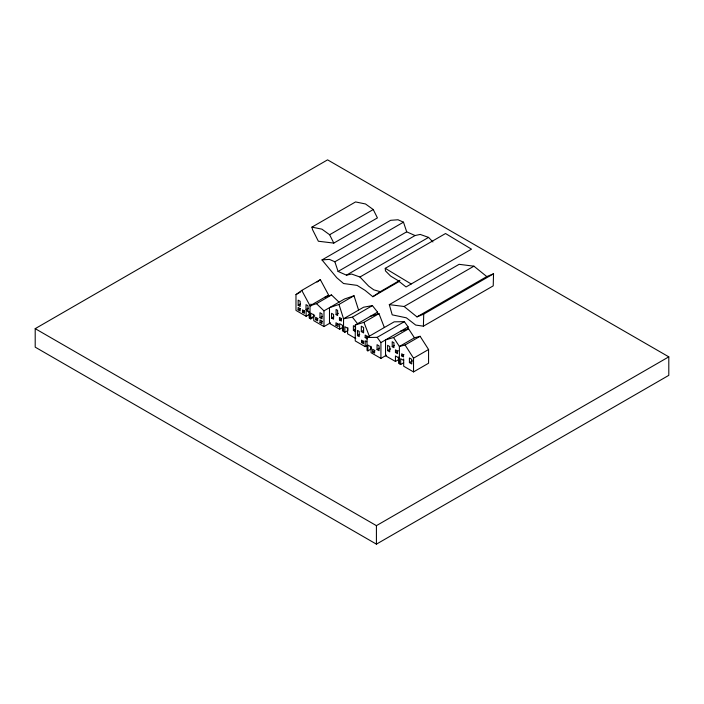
<?xml version="1.0" encoding="UTF-8"?>
<svg xmlns="http://www.w3.org/2000/svg" width="704" height="704" viewBox="0 0 704 704"><rect width="100%" height="100%" fill="white"/><g stroke="black" fill="none" stroke-linecap="round" stroke-linejoin="round"><path stroke-width="1.06" d="M423.403 326.181L423.729 314.107L493.539 273.794L493.222 285.868L423.403 326.181L415.686 325.063L406.358 317.821L392.207 314.846L389.312 304.638L459.122 264.326L473.924 266.182L486.79 276.584L493.539 273.794M309.126 314.556L306.143 316.281L295.979 310.411L295.979 294.598L301.77 290.409L320.346 279.682L328.601 295.038L310.015 305.765L310.015 318.516L314.714 315.797M317.046 282.075L320.346 279.682M432.916 241.947L428.569 237.398L420.209 234.432L415.061 235.541L406.701 231.827L403.48 222.174L398.015 219.762L390.614 220.317L322.001 259.934L336.794 277.754L343.552 283.518L357.06 285.375L365.103 290.382L372.821 296.701L380.222 291.685L399.96 280.289M35.2 328.654L327.58 159.852L668.8 356.849L668.8 375.346L376.42 544.148L35.2 347.151L35.2 328.654L376.42 525.65L668.8 356.849M311.925 227.119L355.555 201.934L365.526 203.975L373.243 209.546L377.423 217.906L333.802 243.091L318.358 241.234L312.576 229.715L311.925 227.119L321.904 229.161L329.622 234.731L333.802 243.091M329.622 234.731L373.243 209.546M322.001 259.934L329.402 259.371L334.866 261.791L403.48 222.174M295.979 294.598L300.626 291.914M334.866 261.791L338.087 271.445L406.701 231.827M338.087 271.445L346.447 275.158L415.061 235.541M298.162 305.281L300.168 306.442L300.168 301.303L298.162 300.142L298.162 305.281L300.397 303.996M298.118 309.795L300.168 310.983L300.168 308.66L298.118 307.481L298.118 309.795L300.353 308.502M346.447 275.158L351.595 274.041L359.955 277.015L428.569 237.398M306.011 309.514L307.974 310.649L307.974 305.765L306.011 304.63L306.011 309.514L308.246 308.229M301.77 290.409L310.015 305.765L316.492 303.653L331.531 294.967L339.02 302.166M302.482 312.215L304.401 313.324L304.401 311.001L302.482 309.892L302.482 312.215L304.718 310.922M385.255 268.338L445.544 233.526L471.495 249.163L406.05 286.95L397.848 280.447L390.597 276.047L385.449 270.864L385.255 268.338L411.198 283.976M330.563 322.775L323.981 326.577L323.981 310.851L344.529 298.989L354.015 295.759L358.591 310.094M309.126 311.67L309.197 318.041L310.728 318.921L313.711 317.205M342.61 327.527L339.627 329.243L329.49 323.391L329.49 307.666L338.976 304.436L354.015 295.759M315.656 319.722L317.618 320.857L317.618 318.437L315.656 317.302L315.656 319.722L317.891 318.428M319.977 317.68L322.027 318.868L322.027 313.878L319.977 312.69L319.977 317.68L322.212 316.386M320.021 322.546L321.939 323.655L321.939 321.086L320.021 319.977L320.021 322.546L322.256 321.253M336.098 314.626L337.621 315.506L337.621 310.367L336.098 309.487L336.098 314.626L338.334 313.333M331.558 318.05L333.564 319.211L333.564 314.477L331.558 313.315L331.558 318.05L333.793 316.765M372.821 296.701L399.142 281.503M339.46 319.942L341.378 321.05L341.378 318.534L339.46 317.425L339.46 319.942L341.695 318.648M335.966 325.336L338.105 326.568L338.105 323.998L335.966 322.766L335.966 325.336L338.202 324.042M343.552 331.514L343.552 318.78L352.387 317.161L372.398 305.606L377.573 312.145L377.573 314.266M367.409 345.356L365.174 346.65L355.256 340.93L355.256 325.028L377.573 312.145M339.627 329.243L339.627 323.673L342.47 325.31L342.47 330.88L344.863 332.27L347.846 330.546L347.846 327.756M355.256 325.028L363.933 322.318L378.972 313.632L384.358 327.51M353.382 330.352L355.555 331.61L355.555 326.973L353.382 325.714L353.382 330.352L355.617 329.058M389.312 304.638L404.105 306.495L473.924 266.182M361.328 331.602L363.598 332.913L363.598 327.518L361.328 326.207L361.328 331.602L363.572 330.308M357.491 335.632L359.19 336.618L359.19 331.426L357.491 330.44L357.491 335.632L359.726 334.338M367.356 336.336L365.174 335.078L365.174 337.594L367.409 336.31M370.876 346.262L370.876 349.158L367.893 350.874L367.022 350.372L367.022 337.515L394.196 321.834L404.342 321.658L408.1 326.894L408.1 329.006M361.504 342.54L363.554 343.719L363.554 341.352L361.504 340.164L361.504 342.54L363.739 341.246M367.022 337.515L377.168 337.348L404.342 321.658M404.105 306.495L416.97 316.888L486.79 276.584M386.549 355.15L380.926 358.398L380.926 342.584L408.1 326.894M398.429 356.99L398.429 359.753L395.446 361.469L385.528 355.74L385.528 339.926L393.545 337.515L408.584 328.83L414.436 337.797L420.112 336.292L428.569 349.51L428.569 363.229L413.53 371.914L403.7 366.238L403.665 358.926M372.645 351.974L374.607 353.109L374.607 350.39L372.645 349.254L372.645 351.974L374.889 350.689M377.054 349.536L379.06 350.689L379.06 345.858L377.054 344.696L377.054 349.536L379.289 348.242M392.216 346.676L393.923 347.662L393.923 342.716L392.216 341.739L392.216 346.676L394.451 345.382M387.596 350.61L389.734 351.842L389.734 346.553L387.596 345.312L387.596 350.61L390.579 348.885M414.436 337.797L399.397 346.482L399.397 363.748M393.545 337.515L399.397 346.482L405.073 344.978L420.112 336.292M395.446 352.466L397.496 353.654L397.496 351.032L395.446 349.853L395.446 352.466L398.429 350.75M401.685 355.872L403.524 356.928L403.524 354.86L401.685 353.804L401.685 355.872L403.929 354.578M395.446 361.469L395.446 355.951L398.719 357.834L398.719 363.361L400.682 364.496L403.665 362.771M413.53 371.914L413.53 358.195L428.569 349.51M409.411 362.595L411.77 363.959L411.77 359.322L409.411 357.966L409.411 362.595L412.394 360.879M416.97 316.888L423.729 314.107M325.054 297.088L331.531 294.967M370.295 316.342L378.972 313.632M400.567 331.241L408.584 328.83M372.398 305.606L363.563 307.226L343.552 318.78L338.976 304.436M380.222 291.685L373.789 289.828L368.641 286.114L359.955 277.015M365.174 337.594L367.356 338.862M403.7 360.457L400.682 358.723L400.682 364.496M366.81 341.766L365.174 340.824L365.174 346.65M355.749 338.554L347.574 333.828L347.574 328.258L344.863 326.691L344.863 332.27M309.197 312.268L306.143 310.499L306.143 316.281M313.782 314.908L310.728 313.148L310.728 318.921M380.926 358.398L371.078 352.713L371.078 346.94L367.893 345.101L367.893 350.874M323.981 326.577L313.782 320.69L313.711 314.31M316.492 303.653L323.981 310.851M352.387 317.161L357.562 323.699M377.168 337.348L380.926 342.584M405.073 344.978L413.53 358.195M363.933 322.318L369.318 336.195M376.42 525.65L376.42 544.148M310.957 304.04L310.957 305.994"/></g></svg>
